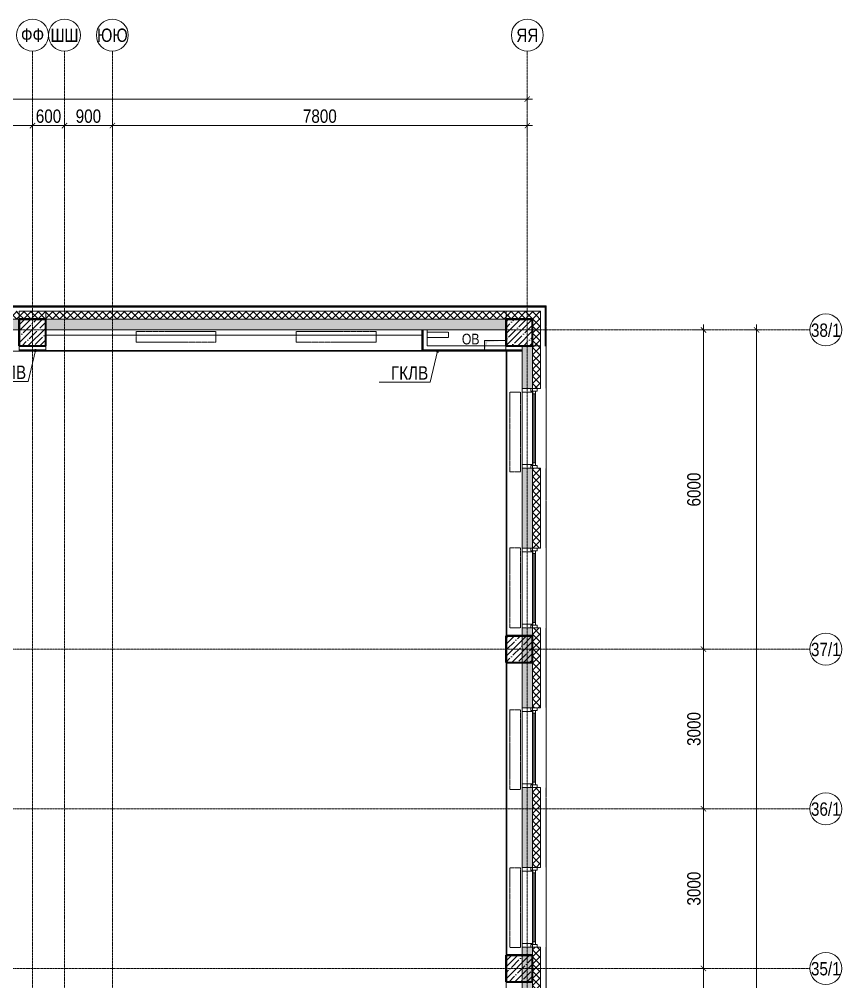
# Model space of a CAD drawing. Header units: millimetres. Extents: x -65509 to 912790, y 446 to 713294.
# Drawn here: x 247245 to 262705, y 249725 to 267814 of the extents above; entities that cross this region are included whole.
import ezdxf
from ezdxf import colors
from ezdxf.entities.mleader import LeaderData, LeaderLine
from ezdxf.enums import TextEntityAlignment as Align
from ezdxf.math import Vec2, Vec3

# ---------------------------------------------------------------- set-up
doc = ezdxf.new("R2010")
doc.units = ezdxf.units.MM
for name, pattern in [('CENTER2', [28.575, 19.05, -3.175, 3.175, -3.175]), ('DASHED', [19.05, 12.7, -6.35]), ('HIDDEN2', [4.7625, 3.175, -1.5875])]:
    doc.linetypes.add(name, pattern=pattern)
doc.layers.get('Defpoints').update_dxf_attribs({"color": 250})
for name, color, linetype, lineweight in [('A-Wall_Материал_Газоблок_Контур', 250, 'Continuous', 0), ('АР_Колонны', 250, 'Continuous', 30), ('АР_Окна', 250, 'Continuous', 5), ('АР_Стены ЖБ', 250, 'Continuous', 35), ('АР_Стены ПЕНОблок', 250, 'Continuous', 20), ('АР_Утеплитель', 250, 'Continuous', 0), ('АР_Штриховка', 250, 'Continuous', 0), ('Зашивка радиаторов тип 5 (спорт желтый)', 250, 'Continuous', 25), ('Зашивки ГКЛ на всю высоту', 250, 'Continuous', 25), ('КМ_Фахверки', 250, 'Continuous', 25), ('ОВ_Отопление', 250, 'Continuous', 5), ('Размеры зашивки ГКЛ', 250, 'Continuous', 0), ('РД_Оси_100', 250, 'Continuous', 0), ('РД_Оси_размер', 250, 'Continuous', 0)]:
    doc.layers.add(name, color=color, linetype=linetype, lineweight=lineweight)
doc.layers.add('АР_Делит', color=250, linetype='Continuous', lineweight=0, plot=False)
doc.layers.add('АР_Отопительные приборы', color=1, linetype='HIDDEN2', lineweight=0, true_color=0xff0000)
doc.styles.add('style1', font='ARIALN.TTF')
doc.styles.add('ккк', font='isocpeur.ttf', dxfattribs={"width": 0.85, "oblique": 15})
doc.dimstyles.new('Dim100_ареал', dxfattribs={"dimscale": 100, "dimtxt": 2.5, "dimasz": 1, "dimexe": 1, "dimexo": 1, "dimgap": 0.5, "dimtad": 1, "dimzin": 12, "dimdsep": 46, "dimtxsty": 'style1', "dimblk": 'ARCHTICK', "dimcen": 1, "dimdle": 1, "dimclrd": 256, "dimclre": 256, "dimaunit": 1, "dimadec": 0, "dimazin": 3, "dimtfac": 1, "dimtmove": 1, "dimatfit": 3, "dimldrblk": 'OPEN30', "dimfxl": 4, "dimfxlon": 1, "dimtolj": 1, "dimtzin": 0, "dimlwd": 9, "dimlwe": 9, "dimarcsym": 0})
pattern_1 = [(45, (142195.16, 127275.07), (-112.2532, 112.2532), []), (45, (142307.41, 127275.07), (-112.2532, 112.2532), [198.4375, -39.6875, 0, -39.6875])]
pattern_2 = [(45, (142195.16, 127275.07), (-67.35192, 67.35192), []), (135, (142195.16, 127275.07), (-67.35192, -67.35192), [])]
pattern_3 = [(0, (142195.1574, 127275.0729), (0, 1), [])]

# ---------------------------------------------------------------- blocks, each defined once
blk = doc.blocks.new('A-iden')
at = {"linetype": 'Continuous', "lineweight": 5}
blk.add_circle((0, -4), 3, dxfattribs=at)
at = {"color": 0, "linetype": 'Continuous', "lineweight": 20, "style": 'ккк', "width": 0.85}
blk.add_attdef('ID', text='', height=8, dxfattribs=at).set_placement((0.31, -3.85), align=Align.MIDDLE_CENTER)
blk = doc.blocks.new('_ArchTick')
at = {"color": 0, "linetype": 'ByBlock', "const_width": 0.15}
blk.add_lwpolyline([(-0.5, -0.5), (0.5, 0.5)], dxfattribs=at)
blk = doc.blocks.new('*D379')
at = {"layer": 'Defpoints', "color": 0, "transparency": 16777216}
for p in [(116910, 122700), (117910, 122700), (116910, 119700)]:
    blk.add_point(p, dxfattribs=at)
at = {"layer": 'РД_Оси_размер', "color": 0, "lineweight": 5, "transparency": 16777216}
for p, q in [((117710, 122700), (118010, 122700)), ((117910, 119600), (117910, 122800)), ((117710, 119700), (118010, 119700))]:
    blk.add_line(p, q, dxfattribs=at)
at = {"layer": 'РД_Оси_размер', "color": 0, "lineweight": 5, "transparency": 16777216, "xscale": 100, "yscale": 100, "zscale": 100}
for p, rotation in [((117910, 122700), 90), ((117910, 119700), 270)]:
    blk.add_blockref('_ArchTick', p, dxfattribs=dict(at, rotation=rotation))
at = {"layer": 'РД_Оси_размер', "color": 0, "transparency": 16777216, "insert": (117732, 121200), "char_height": 250, "attachment_point": 5, "rotation": 90, "style": 'style1'}
blk.add_mtext('\\A1;3000', dxfattribs=at)
blk = doc.blocks.new('_Open30')
at = {"color": 0, "linetype": 'ByBlock', "lineweight": -2}
for p, q in [((-1, 0.27), (0, 0)), ((0, 0), (-1, -0.27)), ((0, 0), (-1, 0))]:
    blk.add_line(p, q, dxfattribs=at)
blk = doc.blocks.new('*D380')
at = {"layer": 'Defpoints', "color": 0, "transparency": 16777216}
for p in [(116910, 125700), (117910, 125700), (116910, 122700)]:
    blk.add_point(p, dxfattribs=at)
at = {"layer": 'РД_Оси_размер', "color": 0, "lineweight": 5, "transparency": 16777216}
for p, q in [((117910, 122600), (117910, 125800)), ((117710, 125700), (118010, 125700)), ((117710, 122700), (118010, 122700))]:
    blk.add_line(p, q, dxfattribs=at)
at = {"layer": 'РД_Оси_размер', "color": 0, "lineweight": 5, "transparency": 16777216, "xscale": 100, "yscale": 100, "zscale": 100}
for p, rotation in [((117910, 125700), 90), ((117910, 122700), 270)]:
    blk.add_blockref('_ArchTick', p, dxfattribs=dict(at, rotation=rotation))
at = {"layer": 'РД_Оси_размер', "color": 0, "transparency": 16777216, "insert": (117732, 124200), "char_height": 250, "attachment_point": 5, "rotation": 90, "style": 'style1'}
blk.add_mtext('\\A1;3000', dxfattribs=at)
blk = doc.blocks.new('*D381')
at = {"layer": 'Defpoints', "color": 0, "transparency": 16777216}
for p in [(116910, 128700), (117910, 128700), (116910, 125700)]:
    blk.add_point(p, dxfattribs=at)
at = {"layer": 'РД_Оси_размер', "color": 0, "lineweight": 5, "transparency": 16777216}
for p, q in [((117910, 125600), (117910, 128800)), ((117710, 128700), (118010, 128700)), ((117710, 125700), (118010, 125700))]:
    blk.add_line(p, q, dxfattribs=at)
at = {"layer": 'РД_Оси_размер', "color": 0, "lineweight": 5, "transparency": 16777216, "xscale": 100, "yscale": 100, "zscale": 100}
for p, rotation in [((117910, 128700), 90), ((117910, 125700), 270)]:
    blk.add_blockref('_ArchTick', p, dxfattribs=dict(at, rotation=rotation))
at = {"layer": 'РД_Оси_размер', "color": 0, "transparency": 16777216, "insert": (117732, 127200), "char_height": 250, "attachment_point": 5, "rotation": 90, "style": 'style1'}
blk.add_mtext('\\A1;3000', dxfattribs=at)
blk = doc.blocks.new('*D382')
at = {"layer": 'Defpoints', "color": 0, "transparency": 16777216}
for p in [(116910, 134700), (117910, 134700), (116910, 128700)]:
    blk.add_point(p, dxfattribs=at)
at = {"layer": 'РД_Оси_размер', "color": 0, "lineweight": 5, "transparency": 16777216}
for p, q in [((117910, 128600), (117910, 134800)), ((117710, 134700), (118010, 134700)), ((117710, 128700), (118010, 128700))]:
    blk.add_line(p, q, dxfattribs=at)
at = {"layer": 'РД_Оси_размер', "color": 0, "lineweight": 5, "transparency": 16777216, "xscale": 100, "yscale": 100, "zscale": 100}
for p, rotation in [((117910, 134700), 90), ((117910, 128700), 270)]:
    blk.add_blockref('_ArchTick', p, dxfattribs=dict(at, rotation=rotation))
at = {"layer": 'РД_Оси_размер', "color": 0, "transparency": 16777216, "insert": (117732, 131700), "char_height": 250, "attachment_point": 5, "rotation": 90, "style": 'style1'}
blk.add_mtext('\\A1;6000', dxfattribs=at)
blk = doc.blocks.new('*D333')
at = {"layer": 'Defpoints', "color": 0, "transparency": 16777216}
for p in [(116910, 134700), (118910, 134700), (116910, 100800)]:
    blk.add_point(p, dxfattribs=at)
at = {"layer": 'РД_Оси_размер', "color": 0, "lineweight": 5, "transparency": 16777216}
for p, q in [((118910, 100700), (118910, 134800)), ((118710, 134700), (119010, 134700)), ((118710, 100800), (119010, 100800))]:
    blk.add_line(p, q, dxfattribs=at)
at = {"layer": 'РД_Оси_размер', "color": 0, "lineweight": 5, "transparency": 16777216, "xscale": 100, "yscale": 100, "zscale": 100}
for p, rotation in [((118910, 134700), 90), ((118910, 100800), 270)]:
    blk.add_blockref('_ArchTick', p, dxfattribs=dict(at, rotation=rotation))
at = {"layer": 'РД_Оси_размер', "color": 0, "transparency": 16777216, "insert": (118732, 117750), "char_height": 250, "attachment_point": 5, "rotation": 90, "style": 'style1'}
blk.add_mtext('\\A1;33900', dxfattribs=at)
blk = doc.blocks.new('*D227')
at = {"layer": 'Defpoints', "color": 0, "transparency": 16777216}
for p in [(114600, 139039), (73200, 137039), (114600, 137039)]:
    blk.add_point(p, dxfattribs=at)
at = {"layer": 'РД_Оси_размер', "color": 0, "lineweight": 5, "transparency": 16777216}
for p, q in [((73200, 138839), (73200, 139139)), ((114600, 138839), (114600, 139139)), ((73100, 139039), (114700, 139039))]:
    blk.add_line(p, q, dxfattribs=at)
at = {"layer": 'РД_Оси_размер', "color": 0, "lineweight": 5, "transparency": 16777216, "xscale": 100, "yscale": 100, "zscale": 100, "rotation": 180}
blk.add_blockref('_ArchTick', (73200, 139039), dxfattribs=at)
at = {"layer": 'РД_Оси_размер', "color": 0, "lineweight": 5, "transparency": 16777216, "xscale": 100, "yscale": 100, "zscale": 100}
blk.add_blockref('_ArchTick', (114600, 139039), dxfattribs=at)
at = {"layer": 'РД_Оси_размер', "color": 0, "transparency": 16777216, "insert": (93900, 139216), "char_height": 250, "attachment_point": 5, "style": 'style1'}
blk.add_mtext('\\A1;41400', dxfattribs=at)
blk = doc.blocks.new('*D415')
at = {"layer": 'Defpoints', "color": 0, "transparency": 16777216}
for p in [(105300, 138539), (103200, 137039), (105300, 137039)]:
    blk.add_point(p, dxfattribs=at)
at = {"layer": 'РД_Оси_размер', "color": 0, "lineweight": 5, "transparency": 16777216}
for p, q in [((103200, 138339), (103200, 138639)), ((105300, 138339), (105300, 138639)), ((103100, 138539), (105400, 138539))]:
    blk.add_line(p, q, dxfattribs=at)
at = {"layer": 'РД_Оси_размер', "color": 0, "lineweight": 5, "transparency": 16777216, "xscale": 100, "yscale": 100, "zscale": 100, "rotation": 180}
blk.add_blockref('_ArchTick', (103200, 138539), dxfattribs=at)
at = {"layer": 'РД_Оси_размер', "color": 0, "lineweight": 5, "transparency": 16777216, "xscale": 100, "yscale": 100, "zscale": 100}
blk.add_blockref('_ArchTick', (105300, 138539), dxfattribs=at)
at = {"layer": 'РД_Оси_размер', "color": 0, "transparency": 16777216, "insert": (104250, 138716), "char_height": 250, "attachment_point": 5, "style": 'style1'}
blk.add_mtext('\\A1;2100', dxfattribs=at)
blk = doc.blocks.new('*D416')
at = {"layer": 'Defpoints', "color": 0, "transparency": 16777216}
for p in [(105900, 138539), (105300, 137039), (105900, 137039)]:
    blk.add_point(p, dxfattribs=at)
at = {"layer": 'РД_Оси_размер', "color": 0, "lineweight": 5, "transparency": 16777216}
for p, q in [((105300, 138339), (105300, 138639)), ((105900, 138339), (105900, 138639)), ((105200, 138539), (106000, 138539))]:
    blk.add_line(p, q, dxfattribs=at)
at = {"layer": 'РД_Оси_размер', "color": 0, "lineweight": 5, "transparency": 16777216, "xscale": 100, "yscale": 100, "zscale": 100, "rotation": 180}
blk.add_blockref('_ArchTick', (105300, 138539), dxfattribs=at)
at = {"layer": 'РД_Оси_размер', "color": 0, "lineweight": 5, "transparency": 16777216, "xscale": 100, "yscale": 100, "zscale": 100}
blk.add_blockref('_ArchTick', (105900, 138539), dxfattribs=at)
at = {"layer": 'РД_Оси_размер', "color": 0, "transparency": 16777216, "insert": (105600, 138716), "char_height": 250, "attachment_point": 5, "style": 'style1'}
blk.add_mtext('\\A1;600', dxfattribs=at)
blk = doc.blocks.new('*D417')
at = {"layer": 'Defpoints', "color": 0, "transparency": 16777216}
for p in [(106800, 138539), (105900, 137039), (106800, 137039)]:
    blk.add_point(p, dxfattribs=at)
at = {"layer": 'РД_Оси_размер', "color": 0, "lineweight": 5, "transparency": 16777216}
for p, q in [((105900, 138339), (105900, 138639)), ((106800, 138339), (106800, 138639)), ((105800, 138539), (106900, 138539))]:
    blk.add_line(p, q, dxfattribs=at)
at = {"layer": 'РД_Оси_размер', "color": 0, "lineweight": 5, "transparency": 16777216, "xscale": 100, "yscale": 100, "zscale": 100, "rotation": 180}
blk.add_blockref('_ArchTick', (105900, 138539), dxfattribs=at)
at = {"layer": 'РД_Оси_размер', "color": 0, "lineweight": 5, "transparency": 16777216, "xscale": 100, "yscale": 100, "zscale": 100}
blk.add_blockref('_ArchTick', (106800, 138539), dxfattribs=at)
at = {"layer": 'РД_Оси_размер', "color": 0, "transparency": 16777216, "insert": (106350, 138716), "char_height": 250, "attachment_point": 5, "style": 'style1'}
blk.add_mtext('\\A1;900', dxfattribs=at)
blk = doc.blocks.new('*D418')
at = {"layer": 'Defpoints', "color": 0, "transparency": 16777216}
for p in [(114600, 138539), (106800, 137039), (114600, 137039)]:
    blk.add_point(p, dxfattribs=at)
at = {"layer": 'РД_Оси_размер', "color": 0, "lineweight": 5, "transparency": 16777216}
for p, q in [((106800, 138339), (106800, 138639)), ((114600, 138339), (114600, 138639)), ((106700, 138539), (114700, 138539))]:
    blk.add_line(p, q, dxfattribs=at)
at = {"layer": 'РД_Оси_размер', "color": 0, "lineweight": 5, "transparency": 16777216, "xscale": 100, "yscale": 100, "zscale": 100, "rotation": 180}
blk.add_blockref('_ArchTick', (106800, 138539), dxfattribs=at)
at = {"layer": 'РД_Оси_размер', "color": 0, "lineweight": 5, "transparency": 16777216, "xscale": 100, "yscale": 100, "zscale": 100}
blk.add_blockref('_ArchTick', (114600, 138539), dxfattribs=at)
at = {"layer": 'РД_Оси_размер', "color": 0, "transparency": 16777216, "insert": (110700, 138716), "char_height": 250, "attachment_point": 5, "style": 'style1'}
blk.add_mtext('\\A1;7800', dxfattribs=at)
blk = doc.blocks.new('otv')
at = {"linetype": 'Continuous'}
blk.add_lwpolyline([(0, -1), (0, 0), (1, 0), (1, -1)], close=True, dxfattribs=at)
blk.add_solid([(0, -1), (0, 0), (0.135, -0.137), (1, 0)], dxfattribs=at)
blk = doc.blocks.new('_DotSmall')
at = {"color": 0, "linetype": 'ByBlock', "const_width": 0.5}
blk.add_lwpolyline([(-0.0625, 0, 1), (0.0625, 0, 1)], format="xyb", close=True, dxfattribs=at)
blk = doc.blocks.new('СОШ_2200_АР_ОСИ_М100_28.05.24')
at = {"layer": 'АР_Делит', "color": 5, "linetype": 'DASHED'}
blk.add_lwpolyline([(37145, 100855), (37145, 129155), (72745, 129155), (72745, 135155), (114955, 135155), (114955, -355)], dxfattribs=at)
at = {"layer": 'РД_Оси_100', "linetype": 'CENTER2'}
for p, q in [((114600, -6155), (114600, 139938.679)), ((-5954.958, 134700), (119910, 134700)), ((-5954.958, 128700), (119910, 128700)), ((-5954.958, 125700), (119910, 125700)), ((-5954.958, 122700), (119910, 122700))]:
    blk.add_line(p, q, dxfattribs=at)
for points in [[(105300, -6155), (105300, 139938.679)], [(105900, 139938.679), (105900, -6155)], [(106800, -6155), (106800, 139938.679)]]:
    blk.add_lwpolyline(points, dxfattribs=at)
at = {"layer": 'РД_Оси_100', "color": 0}
ref = blk.add_blockref('A-iden', (105300, 140638.679), dxfattribs=dict(at, xscale=100, yscale=100, zscale=100))
ref.add_attrib('ID', 'ФФ', dxfattribs={"layer": '0', "linetype": 'Continuous', "height": 250, "style": 'style1'}).set_placement((105300, 140238.679), align=Align.MIDDLE)
ref = blk.add_blockref('A-iden', (105900, 140638.679), dxfattribs=dict(at, xscale=100, yscale=100, zscale=100))
ref.add_attrib('ID', 'ШШ', dxfattribs={"layer": '0', "linetype": 'Continuous', "height": 250, "style": 'style1'}).set_placement((105900, 140238.679), align=Align.MIDDLE)
ref = blk.add_blockref('A-iden', (106800, 140638.679), dxfattribs=dict(at, xscale=100, yscale=100, zscale=100))
ref.add_attrib('ID', 'ЮЮ', dxfattribs={"layer": '0', "linetype": 'Continuous', "height": 250, "style": 'style1'}).set_placement((106800, 140238.679), align=Align.MIDDLE)
ref = blk.add_blockref('A-iden', (114600, 140638.679), dxfattribs=dict(at, xscale=100, yscale=100, zscale=100))
ref.add_attrib('ID', 'ЯЯ', dxfattribs={"layer": '0', "linetype": 'Continuous', "height": 250, "style": 'style1'}).set_placement((114600, 140238.679), align=Align.MIDDLE)
ref = blk.add_blockref('A-iden', (120210, 135100), dxfattribs=dict(at, xscale=-100, yscale=100, zscale=100))
ref.add_attrib('ID', '38/1', dxfattribs={"layer": '0', "linetype": 'Continuous', "height": 250, "style": 'style1'}).set_placement((120210, 134700), align=Align.MIDDLE)
ref = blk.add_blockref('A-iden', (120210, 129100), dxfattribs=dict(at, xscale=100, yscale=100, zscale=100))
ref.add_attrib('ID', '37/1', dxfattribs={"layer": '0', "linetype": 'Continuous', "height": 250, "style": 'style1'}).set_placement((120210, 128700), align=Align.MIDDLE)
ref = blk.add_blockref('A-iden', (120210, 126100), dxfattribs=dict(at, xscale=100, yscale=100, zscale=100))
ref.add_attrib('ID', '36/1', dxfattribs={"layer": '0', "linetype": 'Continuous', "height": 250, "style": 'style1'}).set_placement((120210, 125700), align=Align.MIDDLE)
ref = blk.add_blockref('A-iden', (120210, 123100), dxfattribs=dict(at, xscale=100, yscale=100, zscale=100))
ref.add_attrib('ID', '35/1', dxfattribs={"layer": '0', "linetype": 'Continuous', "height": 250, "style": 'style1'}).set_placement((120210, 122700), align=Align.MIDDLE)
at = {"layer": 'РД_Оси_размер'}
for base, p1, p2, picture, middle in [((114600, 139038.679), (73200, 137038.679), (114600, 137038.679), '*D227', (93900, 139216.322)), ((105300, 138538.679), (103200, 137038.679), (105300, 137038.679), '*D415', (104250, 138716.322)), ((105900, 138538.679), (105300, 137038.679), (105900, 137038.679), '*D416', (105600, 138716.322)), ((106800, 138538.679), (105900, 137038.679), (106800, 137038.679), '*D417', (106350, 138716.322)), ((114600, 138538.679), (106800, 137038.679), (114600, 137038.679), '*D418', (110700, 138716.322))]:
    dim = blk.add_linear_dim(base=base, p1=p1, p2=p2, dimstyle='Dim100_ареал', dxfattribs=at)
    dim.commit()
    dim.dimension.update_dxf_attribs({"geometry": picture, "text_midpoint": middle})
for base, p1, p2, picture, middle in [((117910, 134700), (116910, 128700), (116910, 134700), '*D382', (117732.357, 131700)), ((118910, 134700), (116910, 100800), (116910, 134700), '*D333', (118732.357, 117750)), ((117910, 128700), (116910, 125700), (116910, 128700), '*D381', (117732.357, 127200)), ((117910, 125700), (116910, 122700), (116910, 125700), '*D380', (117732.357, 124200)), ((117910, 122700), (116910, 119700), (116910, 122700), '*D379', (117732.357, 121200))]:
    dim = blk.add_linear_dim(base=base, p1=p1, p2=p2, angle=90, dimstyle='Dim100_ареал', dxfattribs=at)
    dim.commit()
    dim.dimension.update_dxf_attribs({"geometry": picture, "text_midpoint": middle})

msp = doc.modelspace()

# ---------------------------------------------------------------- hatches: boundary and pattern name
at = {"layer": 'АР_Штриховка', "linetype": 'Continuous', "lineweight": 0}
h = msp.add_hatch(dxfattribs=at)
h.set_pattern_fill('_U', color=256, style=0, pattern_type=0)
h.set_pattern_definition([(360, (142195.1574, 127275.0729), (2e-10, 1), [])])
h.paths.add_polyline_path([(238395.155, 262430.073), (238395.155, 262405.073), (247245.157, 262405.073), (247245.157, 262430.073)], flags=0)
h = msp.add_hatch(dxfattribs=at)
h.set_pattern_fill('ANSI37', color=256, scale=30, style=0)
h.set_pattern_definition([(45, (142195.16, 127275.07), (-67.35192, 67.35192), []), (135, (142195.16, 127275.07), (-67.35192, -67.35192), [])])
h.paths.add_polyline_path([(238395.155, 262325.073), (238395.155, 262175.073), (247245.157, 262175.073), (247245.157, 262325.073)], flags=0)
h = msp.add_hatch(dxfattribs=at)
h.set_pattern_fill('_U', color=256, style=0, pattern_type=0)
h.set_pattern_definition(pattern_3)
h.paths.add_polyline_path([(247245.157, 262430.073), (247245.157, 262405.073), (247745.157, 262405.073), (247745.157, 262430.073)], flags=0)
h = msp.add_hatch(dxfattribs=at)
h.set_pattern_fill('ANSI37', color=256, scale=30, style=0)
h.set_pattern_definition(pattern_2)
h.paths.add_polyline_path([(247245.157, 262325.073), (247245.157, 262175.073), (247745.157, 262175.073), (247745.157, 262325.073)], flags=0)
h = msp.add_hatch(dxfattribs=at)
h.set_pattern_fill('_U', color=256, style=0, pattern_type=0)
h.set_pattern_definition(pattern_3)
h.paths.add_polyline_path([(247745.157, 262430.073), (247745.157, 262405.073), (256395.158, 262405.073), (256395.158, 262430.073)], flags=0)
h = msp.add_hatch(dxfattribs=at)
h.set_pattern_fill('ANSI37', color=256, scale=30, style=0)
h.set_pattern_definition(pattern_2)
h.paths.add_polyline_path([(247745.157, 262325.073), (247745.157, 262175.073), (256395.158, 262175.073), (256395.158, 262325.073)], flags=0)
h = msp.add_hatch(dxfattribs=at)
h.set_pattern_fill('_U', color=256, style=0, pattern_type=0)
h.set_pattern_definition([(360, (142195.1574, 127275.0729), (0, 1), [])])
h.paths.add_polyline_path([(256395.158, 262430.073), (256395.158, 262405.073), (257125.158, 262405.073), (257150.158, 262430.073)], flags=0)
h = msp.add_hatch(dxfattribs=at)
h.set_pattern_fill('ANSI37', color=256, scale=30, style=0)
h.set_pattern_definition([(45, (142195.16, 127275.07), (-67.35192, 67.35192), []), (135, (142195.16, 127275.07), (-67.35192, -67.35192), [])])
h.paths.add_polyline_path([(256395.158, 262325.073), (256395.158, 262175.073), (256895.158, 262175.073), (257045.158, 262325.073)], flags=0)
h = msp.add_hatch(dxfattribs=at)
h.set_pattern_fill('ANSI37', color=256, scale=30, angle=-360, style=0)
h.set_pattern_definition([(45, (142195.16, 127275.07), (-67.35192, 67.35192), []), (135, (142195.16, 127275.07), (-67.35192, -67.35192), [])])
h.paths.add_polyline_path([(257045.158, 262325.073), (256895.158, 262175.073), (256895.158, 261675.073), (257045.158, 261675.073)], flags=0)
h = msp.add_hatch(dxfattribs=at)
h.set_pattern_fill('_U', color=256, angle=-360, style=0, pattern_type=0)
h.set_pattern_definition([(360, (142195.1574, 127275.0729), (-2e-16, 1), [])])
h.paths.add_polyline_path([(257150.158, 262430.073), (257125.158, 262405.073), (257125.158, 261675.073), (257150.158, 261675.073)], flags=0)
h = msp.add_hatch(dxfattribs=at)
h.set_pattern_fill('AR-CONC', color=256, style=0)
h.set_pattern_definition([(50, (142195.16, 127275.07), (182.18467, -15.93909), [19.05, -209.55]), (355, (142195.16, 127275.07), (-35.24342, 191.05685), [15.24, -167.64058]), (100.45144, (142210.34, 127273.74), (146.94125, 175.11775), [16.19, -178.09024]), (46.1842, (142195.16, 127325.87), (271.07904, -42.04233), [28.575, -314.325]), (96.63556, (142217.75, 127322.37), (237.40413, 247.42612), [24.28502, -267.1356]), (351.18415, (142195.16, 127325.87), (237.40413, 247.42612), [22.85997, -251.45973]), (21, (142220.56, 127313.17), (151.61439, -102.2652), [19.05, -209.55]), (326, (142220.56, 127313.17), (61.80203, 184.18797), [15.24, -167.64]), (71.45144, (142233.2, 127304.65), (213.41642, 81.92277), [16.19, -178.08994]), (37.5, (142195.16, 127275.07), (3.088603, 84.55504), [0, -165.608, 0, -170.18, 0, -168.275]), (7.5, (142195.16, 127275.07), (66.819663, 100.180575), [0, -97.028, 0, -161.798, 0, -64.135]), (327.5, (142138.515, 127275.07), (135.590595, -5.728744), [0, -63.5, 0, -198.12, 0, -262.89]), (317.5, (142113.12, 127275.07), (148.12918, 25.42649), [0, -82.55, 0, -131.572, 0, -186.69])])
h.paths.add_polyline_path([(238395.155, 262175.073), (238395.155, 261975.073), (247245.157, 261975.073), (247245.157, 262175.073)], flags=0)
at = {"layer": 'АР_Штриховка', "linetype": 'Continuous', "lineweight": 5}
h = msp.add_hatch(dxfattribs=at)
h.set_pattern_fill('ANSI35', color=256, scale=25, style=0)
h.set_pattern_definition(pattern_1)
h.paths.add_polyline_path([(247245.157, 261675.073), (247745.157, 261675.073), (247745.157, 262175.073), (247245.157, 262175.073)], flags=0)
at = {"layer": 'АР_Штриховка', "linetype": 'Continuous', "lineweight": 0}
h = msp.add_hatch(dxfattribs=at)
h.set_pattern_fill('AR-CONC', color=256, style=0)
h.set_pattern_definition([(50, (142195.16, 127275.07), (182.18467, -15.93909), [19.05, -209.55]), (355, (142195.16, 127275.07), (-35.24342, 191.05685), [15.24, -167.64058]), (100.45144, (142210.34, 127273.74), (146.94125, 175.11775), [16.19, -178.09024]), (46.1842, (142195.16, 127325.87), (271.07904, -42.04233), [28.575, -314.325]), (96.63556, (142217.75, 127322.37), (237.40413, 247.42612), [24.28502, -267.1356]), (351.18415, (142195.16, 127325.87), (237.40413, 247.42612), [22.85997, -251.45973]), (21, (142220.56, 127313.17), (151.61439, -102.2652), [19.05, -209.55]), (326, (142220.56, 127313.17), (61.80203, 184.18797), [15.24, -167.64]), (71.45144, (142233.2, 127304.65), (213.41642, 81.92277), [16.19, -178.08994]), (37.5, (142195.16, 127275.07), (3.088603, 84.55504), [0, -165.608, 0, -170.18, 0, -168.275]), (7.5, (142195.16, 127275.07), (66.819663, 100.180575), [0, -97.028, 0, -161.798, 0, -64.135]), (327.5, (142138.515, 127275.07), (135.590595, -5.728744), [0, -63.5, 0, -198.12, 0, -262.89]), (317.5, (142113.12, 127275.07), (148.12918, 25.42649), [0, -82.55, 0, -131.572, 0, -186.69])])
h.paths.add_polyline_path([(247745.157, 262175.073), (247745.157, 261975.073), (256395.158, 261975.073), (256395.158, 262175.073)], flags=0)
at = {"layer": 'АР_Штриховка', "linetype": 'Continuous', "lineweight": 5}
h = msp.add_hatch(dxfattribs=at)
h.set_pattern_fill('ANSI35', color=256, scale=25, style=0)
h.set_pattern_definition(pattern_1)
h.paths.add_polyline_path([(256395.158, 261675.073), (256895.158, 261675.073), (256895.158, 262175.073), (256395.158, 262175.073)], flags=0)
at = {"layer": 'АР_Штриховка', "linetype": 'Continuous', "lineweight": 0}
h = msp.add_hatch(dxfattribs=at)
h.set_pattern_fill('AR-CONC', color=256, angle=-360, style=0)
h.set_pattern_definition([(50, (142195.16, 127275.07), (182.18467, -15.93909), [19.05, -209.55]), (355, (142195.16, 127275.07), (-35.24342, 191.05685), [15.24, -167.64058]), (100.45144, (142210.34, 127273.74), (146.94125, 175.11775), [16.19, -178.09024]), (46.1842, (142195.16, 127325.87), (271.07904, -42.04233), [28.575, -314.325]), (96.63556, (142217.75, 127322.37), (237.40413, 247.42612), [24.28502, -267.1356]), (351.18415, (142195.16, 127325.87), (237.40413, 247.42612), [22.85997, -251.45973]), (21, (142220.56, 127313.17), (151.61439, -102.2652), [19.05, -209.55]), (326, (142220.56, 127313.17), (61.80203, 184.18797), [15.24, -167.64]), (71.45144, (142233.2, 127304.65), (213.41642, 81.92277), [16.19, -178.08994]), (37.5, (142195.16, 127275.07), (3.088603, 84.55504), [0, -165.608, 0, -170.18, 0, -168.275]), (7.5, (142195.16, 127275.07), (66.819663, 100.180575), [0, -97.028, 0, -161.798, 0, -64.135]), (327.5, (142138.515, 127275.07), (135.590595, -5.728744), [0, -63.5, 0, -198.12, 0, -262.89]), (317.5, (142113.12, 127275.07), (148.12918, 25.42649), [0, -82.55, 0, -131.572, 0, -186.69])])
h.paths.add_polyline_path([(256895.157, 261675.073), (256695.157, 261675.073), (256695.157, 260875.073), (256895.157, 260875.073)], flags=0)
h.paths.add_polyline_path([(256895.157, 259375.073), (256695.157, 259375.073), (256695.157, 257875.073), (256895.157, 257875.073)], flags=0)
h.paths.add_polyline_path([(256895.157, 256375.073), (256695.157, 256375.073), (256695.157, 254875.073), (256895.157, 254875.073)], flags=0)
h.paths.add_polyline_path([(256895.157, 253375.073), (256695.157, 253375.073), (256695.157, 251875.073), (256895.157, 251875.073)], flags=0)
h.paths.add_polyline_path([(256895.157, 250375.073), (256695.157, 250375.073), (256695.157, 248875.073), (256895.157, 248875.073)], flags=0)
h.paths.add_polyline_path([(256895.157, 247375.073), (256695.157, 247375.073), (256695.157, 245875.073), (256895.157, 245875.073)], flags=0)
h.paths.add_polyline_path([(256895.157, 244375.073), (256695.157, 244375.073), (256695.157, 242875.073), (256895.157, 242875.073)], flags=0)
h.paths.add_polyline_path([(256895.157, 241375.073), (256695.157, 241375.073), (256695.157, 239875.073), (256895.157, 239875.073)], flags=0)
h.paths.add_polyline_path([(256895.157, 238375.073), (256695.157, 238375.073), (256695.157, 236875.073), (256895.157, 236875.073)], flags=0)
h.paths.add_polyline_path([(256895.157, 235375.073), (256695.157, 235375.073), (256695.157, 233875.073), (256895.157, 233875.073)], flags=0)
h.paths.add_polyline_path([(256895.157, 232375.073), (256695.157, 232375.073), (256695.157, 230975.073), (256895.157, 230975.073)], flags=0)
h.paths.add_polyline_path([(256895.157, 228875.073), (256695.157, 228875.073), (256695.157, 228325.073), (256895.157, 228325.073)], flags=0)
h = msp.add_hatch(dxfattribs=at)
h.set_pattern_fill('ANSI37', color=256, scale=30, angle=-360, style=0)
h.set_pattern_definition([(45, (142195.16, 127275.07), (-67.35192, 67.35192), []), (135, (142195.16, 127275.07), (-67.35192, -67.35192), [])])
h.paths.add_polyline_path([(257045.157, 261675.073), (256895.157, 261675.073), (256895.157, 260875.073), (257045.157, 260875.073)], flags=0)
h.paths.add_polyline_path([(257045.157, 259375.073), (256895.157, 259375.073), (256895.157, 257875.073), (257045.157, 257875.073)], flags=0)
h.paths.add_polyline_path([(257045.157, 256375.073), (256895.157, 256375.073), (256895.157, 254875.073), (257045.157, 254875.073)], flags=0)
h.paths.add_polyline_path([(257045.157, 253375.073), (256895.157, 253375.073), (256895.157, 251875.073), (257045.157, 251875.073)], flags=0)
h.paths.add_polyline_path([(257045.157, 250375.073), (256895.157, 250375.073), (256895.157, 248875.073), (257045.157, 248875.073)], flags=0)
h.paths.add_polyline_path([(257045.157, 247375.073), (256895.157, 247375.073), (256895.157, 245875.073), (257045.157, 245875.073)], flags=0)
h.paths.add_polyline_path([(257045.157, 244375.073), (256895.157, 244375.073), (256895.157, 242875.073), (257045.157, 242875.073)], flags=0)
h.paths.add_polyline_path([(257045.157, 241375.073), (256895.157, 241375.073), (256895.157, 239875.073), (257045.157, 239875.073)], flags=0)
h.paths.add_polyline_path([(257045.157, 238375.073), (256895.157, 238375.073), (256895.157, 236875.073), (257045.157, 236875.073)], flags=0)
h.paths.add_polyline_path([(257045.157, 235375.073), (256895.157, 235375.073), (256895.157, 233875.073), (257045.157, 233875.073)], flags=0)
h.paths.add_polyline_path([(257045.157, 232375.073), (256895.157, 232375.073), (256895.157, 230975.073), (257045.157, 230975.073)], flags=0)
h.paths.add_polyline_path([(257045.157, 228875.073), (256895.157, 228875.073), (256895.157, 228325.073), (257045.157, 228325.073)], flags=0)
h = msp.add_hatch(dxfattribs=at)
h.set_pattern_fill('_U', color=256, angle=-360, style=0, pattern_type=0)
h.set_pattern_definition([(360, (142195.1574, 127275.0729), (-2e-16, 1), [])])
h.paths.add_polyline_path([(257150.157, 261675.073), (257125.157, 261675.073), (257125.157, 260875.073), (257150.157, 260875.073)], flags=0)
h.paths.add_polyline_path([(257150.157, 259375.073), (257125.157, 259375.073), (257125.157, 257875.073), (257150.157, 257875.073)], flags=0)
h.paths.add_polyline_path([(257150.157, 256375.073), (257125.157, 256375.073), (257125.157, 254875.073), (257150.157, 254875.073)], flags=0)
h.paths.add_polyline_path([(257150.157, 253375.073), (257125.157, 253375.073), (257125.157, 251875.073), (257150.157, 251875.073)], flags=0)
h.paths.add_polyline_path([(257150.157, 250375.073), (257125.157, 250375.073), (257125.157, 248875.073), (257150.157, 248875.073)], flags=0)
h.paths.add_polyline_path([(257150.157, 247375.073), (257125.157, 247375.073), (257125.157, 245875.073), (257150.157, 245875.073)], flags=0)
h.paths.add_polyline_path([(257150.157, 244375.073), (257125.157, 244375.073), (257125.157, 242875.073), (257150.157, 242875.073)], flags=0)
h.paths.add_polyline_path([(257150.157, 241375.073), (257125.157, 241375.073), (257125.157, 239875.073), (257150.157, 239875.073)], flags=0)
h.paths.add_polyline_path([(257150.157, 238375.073), (257125.157, 238375.073), (257125.157, 236875.073), (257150.157, 236875.073)], flags=0)
h.paths.add_polyline_path([(257150.157, 235375.073), (257125.157, 235375.073), (257125.157, 233875.073), (257150.157, 233875.073)], flags=0)
h.paths.add_polyline_path([(257150.157, 232375.073), (257125.157, 232375.073), (257125.157, 230975.073), (257150.157, 230975.073)], flags=0)
h.paths.add_polyline_path([(257150.157, 228875.073), (257125.157, 228875.073), (257125.157, 228325.073), (257150.157, 228325.073)], flags=0)
at = {"layer": 'АР_Штриховка', "linetype": 'Continuous', "lineweight": 5}
h = msp.add_hatch(dxfattribs=at)
h.set_pattern_fill('ANSI35', color=256, scale=25, style=0)
h.set_pattern_definition(pattern_1)
h.paths.add_polyline_path([(256395.157, 255725.073), (256895.157, 255725.073), (256895.157, 256225.073), (256395.157, 256225.073)], flags=0)
h = msp.add_hatch(dxfattribs=at)
h.set_pattern_fill('ANSI35', color=256, scale=25, style=0)
h.set_pattern_definition(pattern_1)
h.paths.add_polyline_path([(256395.158, 249725.073), (256895.158, 249725.073), (256895.158, 250225.073), (256395.158, 250225.073)], flags=0)

# ---------------------------------------------------------------- linework, layer by layer
at = {"layer": 'A-Wall_Материал_Газоблок_Контур', "linetype": 'Continuous', "lineweight": 0}
for p, q in [((256695.157, 260875.073), (256695.157, 259375.073)), ((257150.157, 259375.073), (257150.157, 260875.073)), ((256695.157, 257875.073), (256695.157, 256375.073)), ((257150.157, 256375.073), (257150.157, 257875.073)), ((256695.157, 254875.073), (256695.157, 253375.073)), ((257150.157, 253375.073), (257150.157, 254875.073)), ((256695.157, 251875.073), (256695.157, 250375.073)), ((257150.157, 250375.073), (257150.157, 251875.073))]:
    msp.add_line(p, q, dxfattribs=at)
at = {"layer": 'АР_Колонны', "linetype": 'HIDDEN2', "lineweight": 25}
for p, q in [((247245.157, 262175.073), (247745.157, 262175.073)), ((247245.157, 261675.073), (247245.157, 262175.073)), ((247745.157, 262175.073), (247745.157, 261675.073)), ((256395.158, 262175.073), (256895.158, 262175.073)), ((256395.158, 261675.073), (256395.158, 262175.073)), ((256895.158, 262175.073), (256895.158, 261675.073)), ((247745.157, 261675.073), (247245.157, 261675.073)), ((256895.158, 261675.073), (256395.158, 261675.073)), ((256395.157, 256225.073), (256895.157, 256225.073)), ((256395.157, 255725.073), (256395.157, 256225.073)), ((256895.157, 256225.073), (256895.157, 255725.073)), ((256895.157, 255725.073), (256395.157, 255725.073)), ((256395.158, 250225.073), (256895.158, 250225.073)), ((256395.158, 249725.073), (256395.158, 250225.073)), ((256895.158, 250225.073), (256895.158, 249725.073)), ((256895.158, 249725.073), (256395.158, 249725.073))]:
    msp.add_line(p, q, dxfattribs=at)
at = {"layer": 'АР_Колонны', "linetype": 'Continuous', "lineweight": 35}
for p, q in [((247245.157, 262175.073), (247745.157, 262175.073)), ((247245.157, 261675.073), (247245.157, 262175.073)), ((247745.157, 261675.073), (247745.157, 262175.073)), ((256395.158, 262175.073), (256895.158, 262175.073)), ((256395.158, 261675.073), (256395.158, 262175.073)), ((256895.158, 261675.073), (256895.158, 262175.073)), ((247245.157, 261675.073), (247745.157, 261675.073)), ((256395.158, 261675.073), (256895.158, 261675.073)), ((256395.157, 256225.073), (256895.157, 256225.073)), ((256395.157, 255725.073), (256395.157, 256225.073)), ((256895.157, 255725.073), (256895.157, 256225.073)), ((256395.157, 255725.073), (256895.157, 255725.073)), ((256395.158, 250225.073), (256895.158, 250225.073)), ((256395.158, 249725.073), (256395.158, 250225.073)), ((256895.158, 249725.073), (256895.158, 250225.073)), ((256395.158, 249725.073), (256895.158, 249725.073))]:
    msp.add_line(p, q, dxfattribs=at)
at = {"layer": 'АР_Окна', "linetype": 'Continuous', "lineweight": 5}
for p, q in [((256695.157, 260875.073), (256695.157, 259375.073)), ((257150.157, 260875.073), (257150.157, 259375.073)), ((256897.657, 260775.073), (256947.657, 260775.073)), ((256922.657, 260775.073), (256922.657, 259475.073)), ((256897.657, 259475.073), (256947.657, 259475.073)), ((256695.157, 257875.073), (256695.157, 256375.073)), ((256897.657, 257775.073), (256947.657, 257775.073)), ((256922.657, 257775.073), (256922.657, 256475.073)), ((257150.157, 257875.073), (257150.157, 256375.073)), ((256897.657, 256475.073), (256947.657, 256475.073)), ((256695.157, 254875.073), (256695.157, 253375.073)), ((257150.157, 254875.073), (257150.157, 253375.073)), ((256897.657, 254775.073), (256947.657, 254775.073)), ((256922.657, 254775.073), (256922.657, 253475.073)), ((256897.657, 253475.073), (256947.657, 253475.073)), ((256695.157, 251875.073), (256695.157, 250375.073)), ((257150.157, 251875.073), (257150.157, 250375.073)), ((256897.657, 251775.073), (256947.657, 251775.073)), ((256922.657, 251775.073), (256922.657, 250475.073)), ((256897.657, 250475.073), (256947.657, 250475.073))]:
    msp.add_line(p, q, dxfattribs=at)
for points in [[(256982.657, 260825.073), (256982.657, 260875.073), (256862.657, 260875.073), (256862.657, 260825.073)], [(256897.657, 260825.073), (256947.657, 260825.073), (256947.657, 259425.073), (256897.657, 259425.073)], [(256982.657, 259425.073), (256982.657, 259375.073), (256862.657, 259375.073), (256862.657, 259425.073)], [(256982.657, 257825.073), (256982.657, 257875.073), (256862.657, 257875.073), (256862.657, 257825.073)], [(256897.657, 257825.073), (256947.657, 257825.073), (256947.657, 256425.073), (256897.657, 256425.073)], [(256982.657, 256425.073), (256982.657, 256375.073), (256862.657, 256375.073), (256862.657, 256425.073)], [(256982.657, 254825.073), (256982.657, 254875.073), (256862.657, 254875.073), (256862.657, 254825.073)], [(256897.657, 254825.073), (256947.657, 254825.073), (256947.657, 253425.073), (256897.657, 253425.073)], [(256982.657, 253425.073), (256982.657, 253375.073), (256862.657, 253375.073), (256862.657, 253425.073)], [(256982.657, 251825.073), (256982.657, 251875.073), (256862.657, 251875.073), (256862.657, 251825.073)], [(256897.657, 251825.073), (256947.657, 251825.073), (256947.657, 250425.073), (256897.657, 250425.073)], [(256982.657, 250425.073), (256982.657, 250375.073), (256862.657, 250375.073), (256862.657, 250425.073)]]:
    msp.add_lwpolyline(points, close=True, dxfattribs=at)
at = {"layer": 'АР_Отопительные приборы'}
for points in [[(250940.51, 261945.073), (249440.51, 261945.073), (249440.51, 261745.073), (250940.51, 261745.073)], [(253952.537, 261945.073), (252452.537, 261945.073), (252452.537, 261745.073), (253952.537, 261745.073)], [(255314.243, 261931.438), (254914.243, 261931.438), (254914.243, 261831.438), (255314.243, 261831.438)], [(256665.157, 259305.285), (256465.157, 259305.285), (256465.157, 260805.285), (256665.157, 260805.285)], [(256665.157, 257877.125), (256465.157, 257877.125), (256465.157, 256377.125), (256665.157, 256377.125)], [(256665.157, 254837.331), (256465.157, 254837.331), (256465.157, 253337.331), (256665.157, 253337.331)], [(256665.157, 251866.192), (256465.157, 251866.192), (256465.157, 250366.192), (256665.157, 250366.192)]]:
    msp.add_lwpolyline(points, close=True, dxfattribs=at)
at = {"layer": 'АР_Стены ЖБ', "linetype": 'Continuous', "lineweight": 40}
for p, q in [((247745.157, 262175.073), (247245.157, 262175.073)), ((247245.157, 262175.073), (247245.157, 261675.073)), ((247745.157, 261675.073), (247745.157, 262175.073)), ((256895.158, 262175.073), (256395.158, 262175.073)), ((256395.158, 262175.073), (256395.158, 261675.073)), ((256895.158, 261675.073), (256895.158, 262175.073)), ((247245.157, 261675.073), (247745.157, 261675.073)), ((256395.158, 261675.073), (256895.158, 261675.073)), ((256895.157, 256225.073), (256395.157, 256225.073)), ((256395.157, 256225.073), (256395.157, 255725.073)), ((256895.157, 255725.073), (256895.157, 256225.073)), ((256395.157, 255725.073), (256895.157, 255725.073)), ((256895.158, 250225.073), (256395.158, 250225.073)), ((256395.158, 250225.073), (256395.158, 249725.073)), ((256895.158, 249725.073), (256895.158, 250225.073)), ((256395.158, 249725.073), (256895.158, 249725.073))]:
    msp.add_line(p, q, dxfattribs=at)
at = {"layer": 'АР_Стены ПЕНОблок', "linetype": 'Continuous', "lineweight": 20}
for p, q in [((247245.157, 261975.073), (247245.157, 262175.073)), ((247745.157, 262175.073), (247745.157, 261975.073)), ((256395.158, 262175.073), (247745.157, 262175.073)), ((256395.158, 261975.073), (256395.158, 262175.073)), ((238395.155, 261975.073), (247245.157, 261975.073)), ((247745.157, 261975.073), (256395.158, 261975.073)), ((256895.157, 261675.073), (256695.157, 261675.073)), ((256695.157, 261675.073), (256695.157, 260875.073)), ((256895.157, 260875.073), (256895.157, 261675.073)), ((256695.157, 260875.073), (256895.157, 260875.073)), ((256895.157, 259375.073), (256695.157, 259375.073)), ((256695.157, 259375.073), (256695.157, 257875.073)), ((256895.157, 257875.073), (256895.157, 259375.073)), ((256695.157, 257875.073), (256895.157, 257875.073)), ((256895.157, 256375.073), (256695.157, 256375.073)), ((256695.157, 256375.073), (256695.157, 254875.073)), ((256895.157, 254875.073), (256895.157, 256375.073)), ((256695.157, 254875.073), (256895.157, 254875.073)), ((256895.157, 253375.073), (256695.157, 253375.073)), ((256695.157, 253375.073), (256695.157, 251875.073)), ((256895.157, 251875.073), (256895.157, 253375.073)), ((256695.157, 251875.073), (256895.157, 251875.073)), ((256895.157, 250375.073), (256695.157, 250375.073)), ((256695.157, 250375.073), (256695.157, 248875.073)), ((256895.157, 248875.073), (256895.157, 250375.073))]:
    msp.add_line(p, q, dxfattribs=at)
at = {"layer": 'АР_Утеплитель', "linetype": 'Continuous', "lineweight": 0}
for p, q in [((247245.157, 262325.073), (247245.157, 262175.073)), ((247745.157, 262325.073), (247245.157, 262325.073)), ((247745.157, 262175.073), (247745.157, 262325.073)), ((247745.157, 262325.073), (247745.157, 262175.073)), ((256395.158, 262325.073), (247745.157, 262325.073)), ((256395.158, 262325.073), (256395.158, 262175.073)), ((257045.158, 262325.073), (256395.158, 262325.073)), ((256395.158, 262175.073), (256395.158, 262325.073)), ((257045.158, 261675.073), (257045.158, 262325.073)), ((247245.157, 262175.073), (247745.157, 262175.073)), ((247745.157, 262175.073), (256395.158, 262175.073)), ((256395.158, 262175.073), (256895.158, 262175.073)), ((256895.158, 262175.073), (256895.158, 261675.073)), ((257045.157, 261675.073), (256895.157, 261675.073)), ((256895.157, 261675.073), (256895.157, 260875.073)), ((256895.158, 261675.073), (257045.158, 261675.073)), ((257045.157, 260875.073), (257045.157, 261675.073)), ((256895.157, 260875.073), (257045.157, 260875.073)), ((257045.157, 259375.073), (256895.157, 259375.073)), ((256895.157, 259375.073), (256895.157, 257875.073)), ((257045.157, 257875.073), (257045.157, 259375.073)), ((256895.157, 257875.073), (257045.157, 257875.073)), ((257045.157, 256375.073), (256895.157, 256375.073)), ((256895.157, 256375.073), (256895.157, 254875.073)), ((257045.157, 254875.073), (257045.157, 256375.073)), ((256895.157, 254875.073), (257045.157, 254875.073)), ((257045.157, 253375.073), (256895.157, 253375.073)), ((256895.157, 253375.073), (256895.157, 251875.073)), ((257045.157, 251875.073), (257045.157, 253375.073)), ((256895.157, 251875.073), (257045.157, 251875.073)), ((257045.157, 250375.073), (256895.157, 250375.073)), ((256895.157, 250375.073), (256895.157, 248875.073)), ((257045.157, 248875.073), (257045.157, 250375.073))]:
    msp.add_line(p, q, dxfattribs=at)
at = {"layer": 'Зашивка радиаторов тип 5 (спорт желтый)', "linetype": 'Continuous', "lineweight": 0}
for p, q in [((247245.16, 261875.073), (247245.157, 261875.073)), ((247245.16, 261675.073), (247245.16, 261875.073)), ((254814.243, 261875.073), (247745.157, 261875.073)), ((247745.157, 261575.073), (247745.157, 261875.073)), ((254814.243, 261575.073), (254814.243, 261875.073)), ((238395.155, 261575.073), (247245.157, 261575.073)), ((247245.157, 261675.073), (247245.16, 261675.073)), ((247745.157, 261587.573), (254814.243, 261587.573)), ((254814.243, 261587.573), (247745.157, 261587.573)), ((247745.157, 261575.073), (254814.243, 261575.073)), ((256395.158, 261575.073), (256695.158, 261575.073)), ((256395.158, 261575.073), (256395.158, 256225.073)), ((256407.658, 261575.073), (256407.658, 256225.073)), ((256407.658, 256225.073), (256407.658, 261575.073)), ((256695.158, 256225.073), (256695.158, 261575.073)), ((256395.158, 256225.073), (256695.158, 256225.073)), ((256407.658, 255725.073), (256395.158, 255725.073)), ((256395.158, 255725.073), (256395.158, 250225.073)), ((256695.158, 255725.073), (256407.658, 255725.073)), ((256407.658, 255725.073), (256407.658, 250225.073)), ((256407.658, 250225.073), (256407.658, 255725.073)), ((256695.158, 250225.073), (256695.158, 255725.073)), ((256395.158, 250225.073), (256695.158, 250225.073)), ((256395.158, 249725.073), (256695.158, 249725.073)), ((256395.158, 249725.073), (256395.158, 243625.072))]:
    msp.add_line(p, q, dxfattribs=at)
at = {"layer": 'Зашивки ГКЛ на всю высоту', "linetype": 'Continuous', "lineweight": 0}
for p, q in [((254814.243, 261975.073), (254914.243, 261975.073)), ((254814.243, 261975.073), (254814.243, 261575.073)), ((254826.743, 261600.073), (254826.743, 261975.073)), ((254826.743, 261975.073), (254826.743, 261587.573)), ((254839.243, 261587.573), (254839.243, 261975.073)), ((254839.243, 261975.073), (254839.243, 261600.073)), ((254914.243, 261675.073), (254914.243, 261975.073)), ((247245.157, 261575.073), (247245.157, 261675.073)), ((247745.157, 261675.073), (247245.157, 261675.073)), ((247745.157, 261600.073), (247245.157, 261600.073)), ((247245.157, 261600.073), (247745.157, 261600.073)), ((247745.157, 261587.573), (247245.157, 261587.573)), ((247245.157, 261587.573), (247745.157, 261587.573)), ((247245.157, 261575.073), (247745.157, 261575.073)), ((247745.157, 261575.073), (247745.157, 261675.073)), ((254814.243, 261575.073), (256695.158, 261575.073)), ((254826.743, 261600.073), (256695.158, 261600.073)), ((254826.743, 261587.573), (256695.158, 261587.573)), ((254839.243, 261600.073), (256695.158, 261600.073)), ((254839.243, 261587.573), (256695.158, 261587.573)), ((254914.243, 261675.073), (256695.158, 261675.073)), ((256695.158, 261575.073), (256695.158, 261675.073))]:
    msp.add_line(p, q, dxfattribs=at)
at = {"layer": 'КМ_Фахверки', "lineweight": 5}
msp.add_lwpolyline([(212895.157, 195850.073), (236595.157, 195849.49), (236595.157, 127175.073), (256895.157, 127175.073), (256895.126, 262175.073), (215195.161, 262175.073), (215195.161, 256175.073), (179595.157, 256175.073), (179595.157, 227875.073), (142095.157, 227875.073), (142095.157, 140675.073), (169895.157, 140675.073), (169895.157, 153775.073), (162395.157, 153775.073), (162395.157, 195850.073), (187695.157, 195850.073), (187695.157, 127175.073), (225395.157, 127175.073), (225395.157, 140875.073), (207995.156, 140875.08), (207995.156, 195850.073), (212896.745, 195850.073)], dxfattribs=at)
at = {"layer": 'КМ_Фахверки', "lineweight": 20}
for points in [[(256695.157, 260805.073), (256895.126, 260805.073), (256895.126, 259445.073), (256695.157, 259445.073)], [(256695.157, 257805.073), (256895.126, 257805.073), (256895.126, 256445.073), (256695.157, 256445.073)], [(256695.157, 254805.073), (256895.126, 254805.073), (256895.126, 253445.073), (256695.157, 253445.073)], [(256695.157, 251805.073), (256895.126, 251805.073), (256895.126, 250445.073), (256695.157, 250445.073)]]:
    msp.add_lwpolyline(points, close=True, dxfattribs=at)

# ---------------------------------------------------------------- block references
at = {"layer": 'ОВ_Отопление', "xscale": 400, "yscale": 200}
msp.add_blockref('otv', (255991.618, 261775.073), dxfattribs=at)
at = {"layer": 'РД_Оси_100'}
msp.add_blockref('СОШ_2200_АР_ОСИ_М100_28.05.24', (142195.157, 127275.073), dxfattribs=at)

# ---------------------------------------------------------------- texts
at = {"layer": 'ОВ_Отопление', "insert": (255730.419, 261801.803), "char_height": 200, "width": 590.00022, "attachment_point": 5, "style": 'style1'}
msp.add_mtext('ОВ', dxfattribs=at)

# ---------------------------------------------------------------- leaders
at = {"layer": 'Размеры зашивки ГКЛ'}
ml = msp.add_multileader_mtext('Standard', dxfattribs=at)
ml.set_content('\\pxsm1;ГКЛВ', color=256, style='style1')
ml.set_leader_properties(color=256, linetype='ByLayer', lineweight=9)
ml.set_arrow_properties(name='DOTSMALL')
ml.build(insert=Vec2(0, 0))
ml.multileader.update_dxf_attribs({"text_left_attachment_type": 6, "text_right_attachment_type": 6, "text_bottom_attachment_type": 10, "dogleg_length": 25, "arrow_head_size": 100})
ctx = ml.context
ctx.base_point, ctx.char_height, ctx.arrow_head_size, ctx.landing_gap_size, ctx.plane_origin = Vec3(246626.176, 261003.776), 250, 100, 50, Vec3(237370.227, 268352.455)
ctx.left_attachment, ctx.right_attachment, ctx.top_attachment = 6, 6, 10
notes = []
notes.append((ctx, [(1, (1, 1, 0), (247412.158, 261003.776), (-1, 0), 25, [(1, [(247550.005, 261587.98)], 0, [])])]))
ctx.mtext.insert, ctx.mtext.width, ctx.mtext.defined_height, ctx.mtext.line_spacing_factor, ctx.mtext.flow_direction = Vec3(246676.176, 261303.776), 1126.26794, 600, 0.3, 5
ml = msp.add_multileader_mtext('Standard', dxfattribs=at)
ml.set_content('\\pxsm1;ГКЛВ', color=256, style='style1')
ml.set_leader_properties(color=256, linetype='ByLayer', lineweight=9)
ml.set_arrow_properties(name='DOTSMALL')
ml.build(insert=Vec2(0, 0))
ml.multileader.update_dxf_attribs({"text_left_attachment_type": 6, "text_right_attachment_type": 6, "text_bottom_attachment_type": 10, "dogleg_length": 25, "arrow_head_size": 100})
ctx = ml.context
ctx.base_point, ctx.char_height, ctx.arrow_head_size, ctx.landing_gap_size, ctx.plane_origin = Vec3(254183.982, 260990.869), 250, 100, 50, Vec3(244928.032, 268339.548)
ctx.left_attachment, ctx.right_attachment, ctx.top_attachment = 6, 6, 10
notes.append((ctx, [(1, (1, 1, 0), (254969.964, 260990.869), (-1, 0), 25, [(1, [(255107.811, 261575.073)], 0, [])])]))
ctx.mtext.insert, ctx.mtext.width, ctx.mtext.defined_height, ctx.mtext.line_spacing_factor, ctx.mtext.flow_direction = Vec3(254233.982, 261290.869), 1126.26794, 600, 0.3, 5
for ctx, leaders in notes:
    for number, flags, end, landing, length, lines in leaders:
        leader = LeaderData()
        leader.index, (leader.has_last_leader_line, leader.has_dogleg_vector, leader.attachment_direction) = number, flags
        leader.last_leader_point, leader.dogleg_vector, leader.dogleg_length = Vec3(end), Vec3(landing), length
        for number, points, colour, breaks in lines:
            line = LeaderLine()
            line.index, line.vertices, line.color, line.breaks = number, Vec3.list(points), colors.encode_raw_color(colour), breaks
            leader.lines.append(line)
        ctx.leaders.append(leader)

doc.saveas('drawing.dxf')
